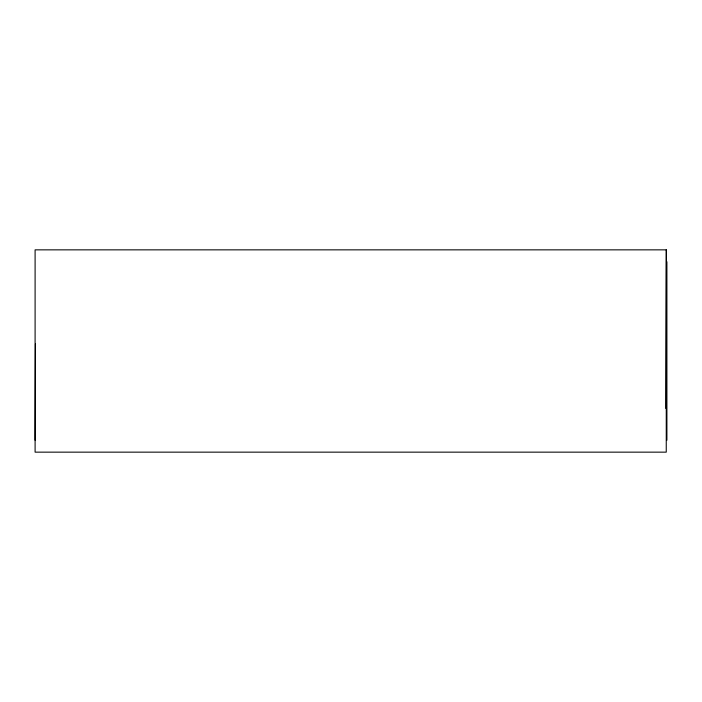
<?xml version="1.0" encoding="UTF-8"?>
<svg xmlns="http://www.w3.org/2000/svg" width="702" height="702" viewBox="0 0 702 702"><rect width="100%" height="100%" fill="white"/><g stroke="black" fill="none" stroke-linecap="round" stroke-linejoin="round"><path stroke-width="1.05" d="M35.1 440.251L35.451 343.883M665.847 408.494L666.382 249.851L35.1 249.851L35.1 452.149L666.251 452.149L666.251 249.851M666.9 261.749L666.9 440.251"/></g></svg>
